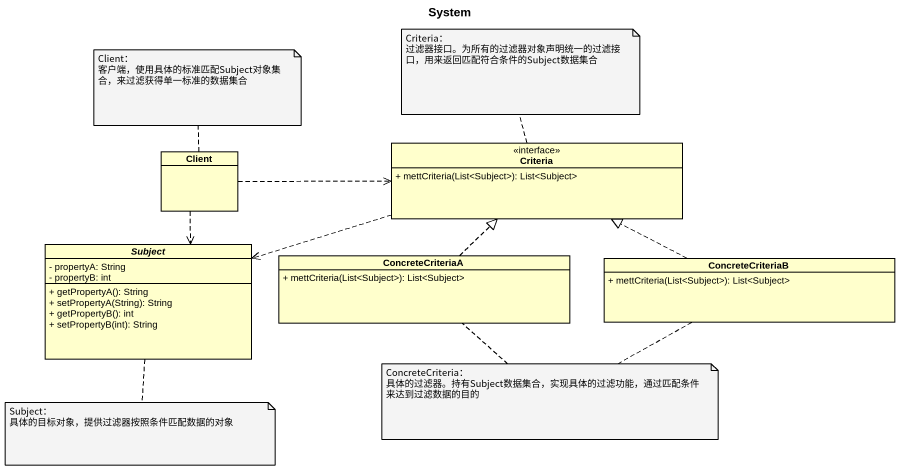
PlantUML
@startuml
title System
hide circle
hide empty members
skinparam classAttributeIconSize 0
class Client
class Criteria <<interface>> {
  + mettCriteria(List<Subject>): List<Subject>
}
abstract class Subject {
  - propertyA: String
  - propertyB: int
  + getPropertyA(): String
  + setPropertyA(String): String
  + getPropertyB(): int
  + setPropertyB(int): String
}
class ConcreteCriteriaA {
  + mettCriteria(List<Subject>): List<Subject>
}
class ConcreteCriteriaB {
  + mettCriteria(List<Subject>): List<Subject>
}
Client .right.> Criteria
Client ..> Subject
Criteria .left.> Subject
ConcreteCriteriaA .up.|> Criteria
ConcreteCriteriaB .left.|> Criteria
note top of Client
  Client：
  客户端，使用具体的标准匹配Subject对象集合，来过滤获得单一标准的数据集合
end note
note top of Criteria
  Criteria：
  过滤器接口。为所有的过滤器对象声明统一的过滤接口，用来返回匹配符合条件的Subject数据集合
end note
note as N3
  ConcreteCriteria：
  具体的过滤器。持有Subject数据集合，实现具体的过滤功能，通过匹配条件来达到过滤数据的目的
end note
N3 .. ConcreteCriteriaA
N3 .. ConcreteCriteriaB
note bottom of Subject
  Subject：
  具体的目标对象，提供过滤器按照条件匹配数据的对象
end note
@enduml
